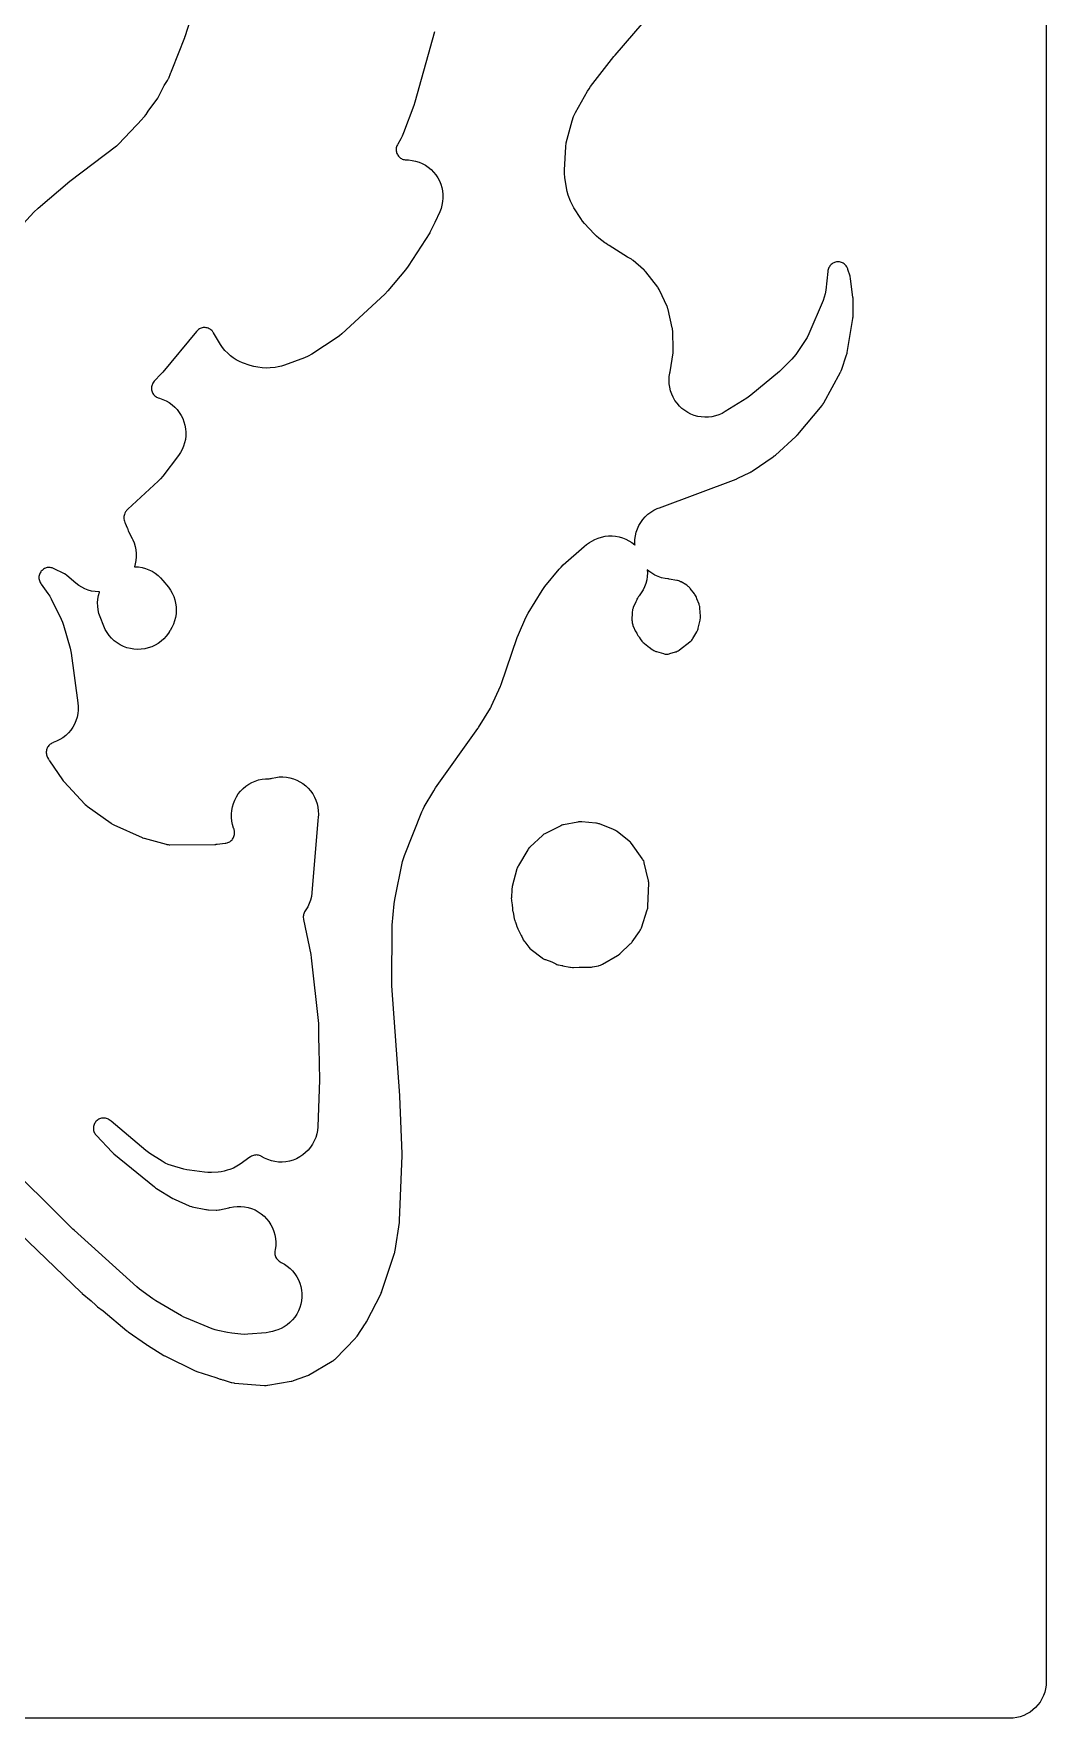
# Model space of a CAD drawing. Header units: millimetres. Extents: x 0 to 300, y 0 to 300.
# Drawn here: x 198.4 to 299.8, y -0.2 to 168.6 of the extents above; entities that cross this region are included whole.
import ezdxf

# ---------------------------------------------------------------- set-up
doc = ezdxf.new("R2010")
doc.units = ezdxf.units.MM
doc.layers.add('CUT', color=7, linetype='CONTINUOUS')

msp = doc.modelspace()

# ---------------------------------------------------------------- linework, layer by layer
at = {"layer": 'CUT'}
for points in [[(299.8453, 296.5), (299.8453, 3.5), (299.8276, 3.1398), (299.7747, 2.783), (299.687, 2.4332), (299.5656, 2.0936), (299.4114, 1.7676), (299.2259, 1.4583), (299.0111, 1.1686), (298.7689, 0.9014), (298.5017, 0.6592), (298.212, 0.4443), (297.9027, 0.2589), (297.5767, 0.1047), (297.2371, -0.0168), (296.8873, -0.1044), (296.5305, -0.1573), (296.1703, -0.175), (3.5, -0.175)], [(187.3213, 57.6654), (203.1588, 42.483), (203.1996, 42.4452), (203.2136, 42.4327), (203.2556, 42.3962), (204.1582, 41.64), (204.6084, 41.2101), (204.6842, 41.142), (204.7105, 41.1198), (204.7904, 41.0565), (205.3648, 40.6291), (207.7264, 38.6505), (207.7792, 38.608), (207.7974, 38.594), (207.8519, 38.5538), (209.681, 37.2594), (209.7248, 37.2295), (209.7397, 37.2196), (209.7843, 37.1911), (211.4258, 36.1798), (211.4948, 36.1396), (211.5184, 36.1266), (211.5892, 36.0897), (214.5176, 34.6532), (214.5656, 34.6307), (214.6723, 34.5879), (214.7226, 34.5709), (216.6551, 33.9582), (217.0809, 33.805), (217.1463, 33.7832), (217.2909, 33.7465), (217.3588, 33.7345), (217.3624, 33.7339), (218.1772, 33.4756), (218.256, 33.4531), (218.4303, 33.4192), (218.5118, 33.4106), (221.5274, 33.1791), (221.5864, 33.1758), (221.6929, 33.1764), (221.799, 33.186), (221.8574, 33.1949), (224.1994, 33.6029), (224.257, 33.6142), (224.38, 33.6462), (224.4357, 33.6645), (225.6591, 34.0935), (225.722, 34.1172), (225.8542, 34.1781), (225.9131, 34.2105), (228.2994, 35.5965), (228.3547, 35.6303), (228.4498, 35.6978), (228.5384, 35.7738), (228.5847, 35.8192), (230.6197, 37.9114), (230.6632, 37.9583), (230.7505, 38.0658), (230.7874, 38.1181), (231.6042, 39.3331), (231.656, 39.4153), (231.6726, 39.4435), (231.7195, 39.5285), (233.1921, 42.3919), (233.2167, 42.4422), (233.2636, 42.5542), (233.2822, 42.6072), (234.5407, 46.4367), (234.5577, 46.4925), (234.5872, 46.6154), (234.5973, 46.6728), (235.0323, 49.4814), (235.0441, 49.5752), (235.0472, 49.607), (235.0537, 49.7014), (235.313, 56.2068), (235.3143, 56.2735), (235.3143, 56.296), (235.3129, 56.3627), (235.0793, 62.1425), (235.078, 62.1689), (235.0775, 62.1779), (235.0758, 62.2043), (234.2795, 73.2065), (234.2699, 73.4913), (234.2991, 78.9989), (234.3126, 79.2943), (234.4956, 81.4217), (234.5593, 81.8563), (235.3509, 85.656), (235.4305, 85.9686), (235.5371, 86.273), (237.2881, 90.6442), (237.3984, 90.8927), (237.5268, 91.1323), (238.4715, 92.7484), (238.6508, 93.0258), (242.8812, 98.9655), (242.914, 99.0134), (242.9249, 99.0298), (242.9561, 99.0788), (244.1501, 101.0308), (244.2011, 101.1204), (244.2174, 101.1511), (244.2628, 101.2437), (245.1577, 103.2218), (245.1883, 103.2939), (245.1981, 103.3185), (245.2252, 103.3919), (246.8429, 108.1046), (246.9558, 108.3933), (247.704, 110.0914), (247.9332, 110.5291), (249.3223, 112.797), (249.6091, 113.2013), (251.0251, 114.9362), (251.2238, 115.1604), (251.4401, 115.3676), (253.528, 117.2107), (253.7883, 117.4203), (254.0667, 117.6053), (254.3132, 117.7535), (254.6254, 117.9213), (254.9524, 118.0582), (255.2911, 118.163), (255.6383, 118.2346), (255.9908, 118.2725), (256.3452, 118.2762), (256.6984, 118.2458), (257.047, 118.1814), (257.3878, 118.0838), (257.7176, 117.9538), (258.0334, 117.7926), (258.3321, 117.6018), (258.6111, 117.383), (258.6318, 117.3633), (258.6185, 117.5673), (258.6308, 117.9295), (258.6786, 118.2887), (258.7616, 118.6414), (258.8789, 118.9842), (259.0294, 119.3139), (259.2117, 119.627), (259.4239, 119.9208), (259.664, 120.1922), (259.9297, 120.4386), (260.2183, 120.6577), (260.5271, 120.8473), (260.8531, 121.0055), (260.9417, 121.0432), (261.0943, 121.1042), (268.7636, 123.9726), (268.8393, 124.003), (268.8647, 124.0139), (268.9389, 124.0481), (270.1288, 124.6319), (270.2317, 124.687), (270.2658, 124.7068), (270.3646, 124.769), (272.4881, 126.2114), (272.5823, 126.2803), (272.6133, 126.3047), (272.7024, 126.3801), (274.7586, 128.247), (274.8386, 128.3246), (274.8647, 128.3517), (274.9392, 128.4345), (277.389, 131.3461), (277.4341, 131.4025), (277.5222, 131.532), (277.5583, 131.5946), (279.2192, 134.662), (279.2468, 134.7155), (279.299, 134.835), (279.3195, 134.8916), (279.8369, 136.4162), (279.8542, 136.4708), (279.8844, 136.5909), (279.8951, 136.6471), (280.4663, 140.0465), (280.475, 140.1056), (280.4857, 140.2344), (280.4869, 140.2941), (280.4849, 141.948), (280.4817, 142.0489), (280.4796, 142.0829), (280.4703, 142.1835), (280.2431, 144.026), (280.2338, 144.0895), (280.2045, 144.2253), (280.1867, 144.287), (279.9721, 144.9734), (279.9498, 145.0391), (279.9012, 145.1541), (279.8536, 145.2416), (279.7978, 145.324), (279.7342, 145.4006), (279.6635, 145.4707), (279.5862, 145.5335), (279.5033, 145.5886), (279.4153, 145.6353), (279.3233, 145.6732), (279.228, 145.702), (279.1303, 145.7213), (279.0312, 145.7311), (278.9317, 145.7312), (278.8326, 145.7216), (278.7349, 145.7024), (278.6395, 145.6738), (278.5474, 145.6361), (278.4594, 145.5895), (278.3763, 145.5347), (278.2989, 145.472), (278.2281, 145.402), (278.1643, 145.3256), (278.1083, 145.2432), (278.0606, 145.1558), (278.0216, 145.0642), (277.9918, 144.9693), (277.966, 144.847), (277.9568, 144.7783), (277.7482, 142.8893), (277.6925, 142.5401), (277.6036, 142.198), (277.4822, 141.866), (276.0678, 138.5082), (275.9009, 138.1635), (275.699, 137.8379), (274.738, 136.4547), (274.5522, 136.2099), (274.3467, 135.9815), (273.3842, 134.9978), (273.1048, 134.7403), (270.2537, 132.3733), (269.8531, 132.0839), (267.6724, 130.7219), (267.3604, 130.5475), (267.0329, 130.4043), (266.6931, 130.2935), (266.344, 130.2163), (265.9892, 130.1734), (265.6318, 130.1651), (265.2753, 130.1916), (264.9231, 130.2526), (264.5785, 130.3475), (264.2447, 130.4755), (263.925, 130.6352), (263.6223, 130.8253), (263.3394, 131.0439), (263.0792, 131.289), (262.844, 131.5581), (262.636, 131.8489), (262.4573, 132.1585), (262.3095, 132.4839), (262.194, 132.8222), (262.112, 133.1701), (262.0641, 133.5244), (262.0509, 133.8816), (262.0724, 134.2384), (262.1285, 134.5914), (262.133, 134.6129), (262.1485, 134.6984), (262.4438, 136.6018), (262.4522, 136.6654), (262.4611, 136.8039), (262.4608, 136.8679), (262.4099, 138.8168), (262.4063, 138.8878), (262.3869, 139.0406), (262.3727, 139.1102), (261.9493, 140.953), (261.9309, 141.0244), (261.8791, 141.1756), (261.8499, 141.2434), (261.0814, 142.9046), (261.0464, 142.9751), (260.9582, 143.121), (260.912, 143.1848), (259.7156, 144.7436), (259.6674, 144.8031), (259.5528, 144.9231), (259.4955, 144.9741), (258.4433, 145.8618), (258.3929, 145.9024), (258.2781, 145.9826), (258.2227, 146.016), (257.8787, 146.2125), (256.0511, 147.3623), (255.9204, 147.4445), (255.7473, 147.5534), (255.6098, 147.6399), (254.9999, 148.113), (254.7653, 148.3112), (254.5481, 148.5282), (253.582, 149.5781), (253.3782, 149.8195), (253.1959, 150.0777), (252.5216, 151.1254), (252.3275, 151.4654), (252.1707, 151.8242), (251.9511, 152.4099), (251.8361, 152.773), (251.7592, 153.1461), (251.6013, 154.1821), (251.5633, 154.5646), (251.5654, 154.9489), (251.6993, 157.2547), (251.7425, 157.6425), (251.8267, 158.0236), (252.3381, 159.8686), (252.4834, 160.291), (252.6788, 160.6926), (253.8871, 162.8344), (254.0295, 163.0663), (254.1887, 163.287), (256.5261, 166.2877), (256.6463, 166.434), (260.4032, 170.7759)], [(195.9458, 148.0169), (198.3994, 150.6986), (198.8266, 151.1154), (202.0019, 153.8003), (206.702, 157.3421), (206.7504, 157.3802), (206.8496, 157.4694), (206.8926, 157.5135), (209.2808, 160.0668), (209.3167, 160.1073), (209.4634, 160.2569), (209.5155, 160.313), (209.6182, 160.4431), (209.6607, 160.5068), (209.8635, 160.83), (210.7209, 161.9835), (210.7543, 162.0304), (210.8204, 162.1362), (210.8479, 162.1868), (211.4692, 163.388), (211.7921, 163.9024), (211.8256, 163.9585), (211.8895, 164.0849), (211.915, 164.1451), (212.0937, 164.5967), (212.1365, 164.6873), (212.1523, 164.724), (212.1952, 164.8345), (212.2489, 164.9888), (213.5182, 168.1961), (213.5376, 168.2476), (213.5439, 168.2652), (213.5616, 168.3173), (214.7766, 172.1024)], [(238.5312, 168.7832), (236.5902, 161.7167), (236.4837, 161.3896), (235.4547, 158.6699), (235.307, 158.3166), (235.1727, 158.0608), (234.8595, 157.5186), (234.8265, 157.4582), (234.7751, 157.3454), (234.7431, 157.252), (234.7202, 157.1559), (234.7067, 157.0581), (234.7027, 156.9594), (234.7082, 156.8608), (234.7232, 156.7631), (234.7476, 156.6674), (234.7811, 156.5745), (234.8235, 156.4853), (234.8742, 156.4005), (234.9329, 156.3211), (234.999, 156.2476), (235.0718, 156.181), (235.1508, 156.1216), (235.2351, 156.0702), (235.324, 156.0271), (235.4166, 155.9928), (235.5122, 155.9676), (235.6097, 155.9518), (235.7391, 155.9434), (235.7662, 155.943), (235.7661, 155.9394), (235.9581, 155.9363), (236.3108, 155.8964), (236.6579, 155.8226), (236.9963, 155.7157), (237.3228, 155.5767), (237.6344, 155.4068), (237.9282, 155.2077), (238.2013, 154.9812), (238.4514, 154.7293), (238.676, 154.4546), (238.873, 154.1594), (239.0407, 153.8466), (239.1774, 153.5191), (239.2818, 153.18), (239.3531, 152.8323), (239.3905, 152.4794), (239.3937, 152.1246), (239.3627, 151.771), (239.2977, 151.4222), (239.1993, 151.0812), (239.0686, 150.7513), (238.578, 149.6694), (238.0851, 148.6722), (238.0719, 148.6501), (235.9175, 145.3137), (235.6438, 144.9431), (233.8734, 142.8362), (233.5599, 142.5068), (229.2681, 138.5232), (229.0318, 138.3217), (228.7792, 138.1409), (226.2431, 136.4826), (225.8879, 136.2776), (225.512, 136.1135), (223.5031, 135.367), (223.2022, 135.2698), (222.8941, 135.1987), (222.5809, 135.1544), (222.0914, 135.1065), (221.687, 135.0893), (221.2832, 135.1167), (220.8345, 135.1721), (220.4439, 135.2419), (220.063, 135.3534), (219.323, 135.6143), (218.9969, 135.7471), (218.6851, 135.9105), (218.3903, 136.103), (218.1154, 136.3228), (217.8255, 136.5782), (217.5534, 136.8442), (217.3102, 137.137), (217.0986, 137.4532), (216.4098, 138.6082), (216.3716, 138.6688), (216.2947, 138.7724), (216.2255, 138.8484), (216.1489, 138.917), (216.0659, 138.9776), (215.9771, 139.0296), (215.8837, 139.0723), (215.7863, 139.1055), (215.6862, 139.1287), (215.5842, 139.1418), (215.4814, 139.1445), (215.3789, 139.1369), (215.2776, 139.119), (215.1787, 139.091), (215.0831, 139.0532), (214.9917, 139.006), (214.9056, 138.9499), (214.8255, 138.8854), (214.7337, 138.7948), (214.6867, 138.7408), (211.3188, 134.6714), (211.1328, 134.4633), (210.5053, 133.8127), (210.4583, 133.7615), (210.3806, 133.6633), (210.3265, 133.5794), (210.281, 133.4905), (210.2443, 133.3977), (210.2168, 133.3017), (210.1988, 133.2035), (210.1905, 133.104), (210.1919, 133.0042), (210.2031, 132.905), (210.2239, 132.8074), (210.2541, 132.7122), (210.2935, 132.6205), (210.3416, 132.533), (210.398, 132.4507), (210.4622, 132.3742), (210.5336, 132.3044), (210.6114, 132.2419), (210.6949, 132.1872), (210.7834, 132.141), (210.876, 132.1036), (210.9967, 132.0681), (211.3317, 131.9517), (211.6539, 131.8036), (211.9604, 131.625), (212.2482, 131.4178), (212.5147, 131.1838), (212.7574, 130.9252), (212.9741, 130.6444), (213.1627, 130.3441), (213.3214, 130.0269), (213.4488, 129.6959), (213.5438, 129.3542), (213.6053, 129.005), (213.6329, 128.6514), (213.6263, 128.2968), (213.5856, 127.9445), (213.511, 127.5977), (213.4034, 127.2598), (213.2638, 126.9338), (213.0933, 126.6228), (212.8937, 126.3296), (211.3221, 124.2458), (211.1069, 123.9862), (210.8689, 123.7474), (207.8246, 120.9616), (207.7797, 120.9186), (207.704, 120.8362), (207.6496, 120.7654), (207.5895, 120.6711), (207.5609, 120.6191), (207.5294, 120.5547), (207.4804, 120.4309), (207.4519, 120.3287), (207.434, 120.2241), (207.4254, 120.0913), (207.4262, 120.0318), (207.4297, 119.976), (207.4474, 119.8495), (207.4714, 119.7506), (207.5137, 119.6301), (207.5422, 119.5651), (207.7646, 119.0897), (207.7758, 119.0363), (207.8118, 118.9124), (207.86, 118.7927), (207.8918, 118.7285), (208.2713, 118.0066), (208.3228, 117.8965), (208.4577, 117.5673), (208.5603, 117.2266), (208.6294, 116.8776), (208.6644, 116.5235), (208.665, 116.1677), (208.6312, 115.8136), (208.5633, 115.4643), (208.4823, 115.1916), (208.5279, 115.1931), (208.8878, 115.1692), (209.2435, 115.1102), (209.5918, 115.0166), (209.9292, 114.8893), (210.2525, 114.7295), (210.5586, 114.5389), (210.8445, 114.3191), (211.1075, 114.0724), (211.3451, 113.8011), (211.8805, 113.1255), (212.0879, 112.836), (212.2663, 112.5279), (212.414, 112.2039), (212.5297, 111.8671), (212.6122, 111.5208), (212.6609, 111.168), (212.6751, 110.8122), (212.6549, 110.4567), (212.6004, 110.1048), (212.512, 109.7599), (212.3907, 109.4251), (212.2376, 109.1037), (212.0541, 108.7985), (212.0115, 108.7349), (211.9975, 108.7116), (211.9949, 108.7132), (211.884, 108.5294), (211.6668, 108.2385), (211.4219, 107.9705), (211.1518, 107.728), (210.8591, 107.5133), (210.5466, 107.3285), (210.2174, 107.1754), (209.8747, 107.0556), (209.5218, 106.9702), (209.1623, 106.92), (208.7995, 106.9055), (208.4371, 106.9269), (208.0786, 106.984), (207.7275, 107.0761), (207.3871, 107.2024), (207.0609, 107.3617), (206.752, 107.5524), (206.4634, 107.7727), (206.198, 108.0203), (205.9582, 108.2929), (205.7466, 108.5879), (205.5651, 108.9023), (205.4155, 109.2331), (205.0457, 110.1713), (204.9302, 110.5129), (204.8486, 110.8642), (204.8019, 111.2217), (204.7904, 111.5822), (204.8143, 111.942), (204.8734, 112.2977), (204.9671, 112.646), (204.9751, 112.6672), (204.9001, 112.6655), (204.5453, 112.6918), (204.1947, 112.7523), (203.8516, 112.8464), (203.5192, 112.9732), (203.2006, 113.1316), (202.8988, 113.3201), (202.6166, 113.5368), (201.7014, 114.3132), (201.634, 114.367), (201.4782, 114.4696), (201.4022, 114.5103), (200.4322, 114.9923), (200.3685, 115.0219), (200.2503, 115.0668), (200.153, 115.0931), (200.0535, 115.1096), (199.9529, 115.1163), (199.8522, 115.1131), (199.7523, 115.0999), (199.6541, 115.077), (199.5587, 115.0445), (199.4669, 115.0027), (199.3797, 114.9522), (199.2979, 114.8932), (199.2223, 114.8265), (199.1537, 114.7527), (199.0926, 114.6725), (199.0398, 114.5867), (198.9957, 114.496), (198.9607, 114.4015), (198.9352, 114.3039), (198.9194, 114.2044), (198.9135, 114.1037), (198.9176, 114.003), (198.9316, 113.9032), (198.9553, 113.8052), (198.9886, 113.7101), (199.031, 113.6186), (199.0954, 113.5098), (199.1355, 113.4521), (199.8178, 112.5209), (199.9997, 112.2479), (200.1565, 111.9598), (201.1414, 109.9405), (201.2708, 109.6424), (201.3734, 109.334), (202.0297, 107.0245), (202.1348, 106.5245), (202.8235, 101.5559), (202.8555, 101.1937), (202.8516, 100.8301), (202.8118, 100.4687), (202.7364, 100.113), (202.6263, 99.7665), (202.4825, 99.4325), (202.3064, 99.1144), (202.0997, 98.8153), (201.8645, 98.538), (201.603, 98.2854), (201.3178, 98.0598), (201.0117, 97.8635), (200.6878, 97.6984), (200.3491, 97.5662), (200.3007, 97.55), (200.2106, 97.5098), (200.1249, 97.4612), (200.0442, 97.4046), (199.9694, 97.3404), (199.901, 97.2693), (199.8399, 97.192), (199.7865, 97.1091), (199.7413, 97.0215), (199.7048, 96.9299), (199.6772, 96.8353), (199.6589, 96.7384), (199.6501, 96.6402), (199.6507, 96.5416), (199.6608, 96.4436), (199.6803, 96.3469), (199.7091, 96.2526), (199.7564, 96.1384), (199.7871, 96.077), (199.8689, 95.9233), (199.916, 95.8405), (199.9327, 95.813), (199.9845, 95.7331), (201.2838, 93.8479), (201.355, 93.7522), (201.3801, 93.7208), (201.458, 93.6305), (203.5111, 91.4133), (203.5614, 91.3617), (203.6783, 91.2586), (203.7358, 91.2152), (206.1532, 89.4842), (206.212, 89.4443), (206.3455, 89.3676), (206.4096, 89.3369), (209.2515, 88.0621), (209.303, 88.0402), (209.4172, 87.9994), (209.4709, 87.9837), (211.6696, 87.3884), (211.7321, 87.373), (211.8463, 87.3529), (211.9619, 87.3432), (212.0262, 87.3422), (216.5364, 87.3733), (216.6323, 87.3768), (216.6646, 87.3789), (216.7602, 87.3878), (217.5758, 87.4882), (217.6436, 87.4982), (217.7641, 87.5249), (217.8576, 87.5554), (217.9477, 87.5947), (218.0337, 87.6425), (218.1147, 87.6984), (218.1899, 87.7617), (218.2587, 87.832), (218.3204, 87.9086), (218.3745, 87.9908), (218.4204, 88.0778), (218.4578, 88.1688), (218.4862, 88.263), (218.5054, 88.3594), (218.5153, 88.4573), (218.5157, 88.5557), (218.5044, 88.6785), (218.4932, 88.7461), (218.4839, 88.7947), (218.4718, 88.8521), (218.4435, 88.9539), (218.4224, 89.0113), (218.3149, 89.3538), (218.2413, 89.705), (218.2023, 90.0618), (218.1983, 90.4207), (218.2293, 90.7782), (218.2951, 91.131), (218.395, 91.4758), (218.528, 91.8091), (218.6929, 92.1279), (218.888, 92.429), (219.1117, 92.7097), (219.3616, 92.9673), (219.6355, 93.1992), (219.9307, 93.4033), (220.2444, 93.5776), (220.5736, 93.7205), (220.9152, 93.8307), (221.2659, 93.9069), (221.6224, 93.9486), (221.973, 93.9552), (222.0766, 93.9622), (222.1751, 93.9787), (222.2879, 94.009), (222.6381, 94.0852), (222.9942, 94.1269), (223.3526, 94.1337), (223.7099, 94.1055), (224.0628, 94.0427), (224.4079, 93.9457), (224.7419, 93.8157), (225.0617, 93.6537), (225.3641, 93.4613), (225.6464, 93.2404), (225.9058, 92.993), (226.1399, 92.7215), (226.3464, 92.4285), (226.5234, 92.1168), (226.6692, 91.7894), (226.7824, 91.4492), (226.8619, 91.0997), (226.907, 90.7441), (226.9172, 90.3858), (226.8924, 90.0282), (226.8696, 89.8353), (226.8665, 89.8068), (226.8665, 89.8066), (226.8655, 89.7968), (226.8628, 89.7677), (226.2594, 82.5192), (226.2107, 82.1553), (226.126, 81.7981), (226.006, 81.4512), (225.852, 81.1179), (225.6655, 80.8017), (225.5389, 80.6095), (225.4936, 80.5231), (225.456, 80.4306), (225.4277, 80.3348), (225.4089, 80.2367), (225.3997, 80.1372), (225.4003, 80.0374), (225.4132, 79.9127), (225.4255, 79.8442), (226.1407, 76.3389), (226.193, 76.0049), (226.9146, 69.4269), (226.9385, 68.0815), (226.9409, 67.945), (226.9577, 66.9967), (227.0144, 63.793), (226.8472, 59.0899), (226.8158, 58.7236), (226.7479, 58.3622), (226.6443, 58.0095), (226.5059, 57.6689), (226.3342, 57.3437), (226.1309, 57.0374), (225.898, 56.753), (225.6378, 56.4932), (225.3529, 56.2607), (225.0463, 56.0579), (224.7209, 55.8867), (224.3801, 55.7488), (224.0272, 55.6457), (223.6657, 55.5784), (223.2993, 55.5476), (222.9317, 55.5535), (222.5665, 55.5961), (222.2074, 55.675), (221.858, 55.7894), (221.5218, 55.9381), (221.2021, 56.1197), (221.1946, 56.1244), (221.1039, 56.1702), (221.009, 56.2067), (220.911, 56.2336), (220.8108, 56.2507), (220.7093, 56.2577), (220.6077, 56.2546), (220.5069, 56.2414), (220.4079, 56.2182), (220.3117, 56.1854), (220.2193, 56.1431), (220.1091, 56.0789), (220.0508, 56.0387), (219.0811, 55.3352), (218.7569, 55.1251), (218.4124, 54.9501), (218.0515, 54.8124), (217.7665, 54.7204), (217.4733, 54.639), (217.1743, 54.5822), (216.8716, 54.5503), (216.2049, 54.5078), (215.853, 54.5023), (215.5021, 54.5305), (214.0024, 54.7236), (213.7207, 54.771), (213.4435, 54.8402), (212.2017, 55.2021), (211.8784, 55.3129), (211.5668, 55.4532), (211.2695, 55.6219), (210.0254, 56.4065), (209.6125, 56.709), (206.136, 59.6494), (206.1056, 59.6754), (206.0655, 59.71), (205.9637, 59.7857), (205.8769, 59.8377), (205.7854, 59.8808), (205.6901, 59.9147), (205.5919, 59.939), (205.4918, 59.9534), (205.3907, 59.9579), (205.2897, 59.9524), (205.1898, 59.937), (205.0918, 59.9117), (204.9969, 59.8769), (204.9058, 59.8328), (204.8196, 59.78), (204.7389, 59.7189), (204.6648, 59.6501), (204.5978, 59.5744), (204.5386, 59.4923), (204.4878, 59.4049), (204.4459, 59.3128), (204.4133, 59.217), (204.3903, 59.1185), (204.3772, 59.0182), (204.374, 58.9171), (204.3809, 58.8162), (204.3977, 58.7165), (204.4243, 58.6189), (204.4604, 58.5244), (204.5057, 58.4339), (204.5597, 58.3484), (204.6377, 58.2483), (204.685, 58.1961), (206.2574, 56.5453), (206.3302, 56.4734), (206.3555, 56.4499), (206.4326, 56.3827), (210.4769, 53.068), (210.5684, 52.9982), (210.6, 52.9757), (210.696, 52.9124), (212.3378, 51.91), (212.4344, 51.8554), (212.4676, 51.8381), (212.5676, 51.79), (213.9795, 51.1687), (214.0485, 51.1404), (214.2023, 51.0912), (214.2749, 51.0741), (215.6273, 50.7929), (215.6898, 50.7813), (215.8266, 50.7654), (215.89, 50.7623), (216.6657, 50.7418), (216.7478, 50.742), (216.9248, 50.7578), (217.0057, 50.7721), (217.9254, 50.9626), (218.0053, 50.9812), (218.0529, 50.9936), (218.413, 51.0679), (218.7788, 51.1059), (219.1465, 51.1072), (219.5125, 51.0716), (219.8731, 50.9997), (220.2248, 50.8921), (220.5639, 50.7499), (220.8871, 50.5746), (221.1912, 50.3678), (221.473, 50.1316), (221.7299, 49.8685), (221.9592, 49.581), (222.1586, 49.272), (222.3261, 48.9447), (222.4601, 48.6022), (222.5592, 48.2481), (222.6224, 47.8858), (222.6491, 47.5191), (222.639, 47.1515), (222.5922, 46.7867), (222.5553, 46.5812), (222.5473, 46.4797), (222.5495, 46.3779), (222.5619, 46.2769), (222.5842, 46.1776), (222.6163, 46.0809), (222.6578, 45.988), (222.7084, 45.8996), (222.7675, 45.8168), (222.8346, 45.7402), (222.909, 45.6706), (222.9899, 45.6089), (223.0766, 45.5554), (223.19, 45.5003), (223.5035, 45.3284), (223.7989, 45.1268), (224.0733, 44.8975), (224.3241, 44.6426), (224.5489, 44.3646), (224.7457, 44.066), (224.9125, 43.7497), (225.0478, 43.4187), (225.1502, 43.0761), (225.2189, 42.7252), (225.2532, 42.3693), (225.2527, 42.0117), (225.2174, 41.6558), (225.1478, 41.3051), (225.0444, 40.9628), (224.9082, 40.6322), (224.7405, 40.3163), (224.5429, 40.0183), (224.3173, 39.7409), (224.0658, 39.4867), (223.7907, 39.2582), (223.4948, 39.0574), (223.1808, 38.8864), (222.8516, 38.7467), (222.6264, 38.6639), (222.316, 38.565), (221.9981, 38.494), (221.6751, 38.4515), (219.832, 38.2914), (219.4792, 38.2778), (219.1268, 38.2981), (218.238, 38.3923), (217.8136, 38.4625), (216.8424, 38.6825), (216.5608, 38.7581), (216.2861, 38.8558), (213.6913, 39.8963), (213.4368, 40.0098), (213.1915, 40.1422), (210.6301, 41.6536), (210.3197, 41.8586), (209.0051, 42.8259), (208.7259, 43.0533), (202.4301, 48.7145), (202.2992, 48.8381), (187.3109, 63.7061)]]:
    msp.add_lwpolyline(points, dxfattribs=at)
for points in [[(258.3937, 110.8961), (258.3712, 110.7908), (258.357, 110.6564), (258.3568, 110.6516), (258.3511, 110.6034), (258.3479, 110.5396), (258.3297, 109.899), (258.3293, 109.8355), (258.3362, 109.7214), (258.3498, 109.6312), (258.3675, 109.5586), (258.3816, 109.4788), (258.4107, 109.3706), (258.4307, 109.3117), (258.5455, 108.9965), (258.5769, 108.9177), (258.6599, 108.7538), (258.7049, 108.6818), (258.8118, 108.5214), (258.8211, 108.5004), (258.8557, 108.4281), (258.9286, 108.3037), (259.015, 108.1882), (259.0575, 108.1405), (259.2164, 107.8803), (259.2513, 107.826), (259.3207, 107.7325), (259.3825, 107.6634), (259.4504, 107.6001), (259.5404, 107.5304), (259.5739, 107.5029), (259.9229, 107.2328), (259.9679, 107.1936), (260.0392, 107.1427), (260.3588, 106.8954), (260.4135, 106.8551), (260.5169, 106.7898), (260.604, 106.7458), (260.718, 106.7013), (260.7829, 106.6812), (261.4835, 106.4821), (261.5485, 106.4652), (261.6673, 106.4433), (261.7632, 106.4348), (261.8595, 106.4354), (261.9553, 106.445), (262.0739, 106.4683), (262.1386, 106.4859), (262.6882, 106.6491), (262.7512, 106.6694), (262.8618, 106.7138), (262.9462, 106.7572), (263.0467, 106.8212), (263.0999, 106.8606), (264.117, 107.6506), (264.1683, 107.6924), (264.2552, 107.7739), (264.3182, 107.8451), (264.3886, 107.9414), (264.4239, 107.9974), (264.8282, 108.6745), (264.8637, 108.7376), (264.9188, 108.8556), (264.9617, 108.9787), (264.9802, 109.0486), (265.1643, 109.8233), (265.1791, 109.8936), (265.1962, 110.0217), (265.2003, 110.1509), (265.1971, 110.2226), (265.1409, 111.0333), (265.1343, 111.1027), (265.1311, 111.1219), (265.123, 111.1949), (265.1051, 111.2841), (265.0726, 111.3936), (265.0506, 111.453), (264.8409, 111.9828), (264.784, 112.1325), (264.7574, 112.1976), (264.701, 112.3109), (264.6336, 112.4181), (264.5919, 112.4748), (264.1695, 113.0194), (264.1275, 113.0711), (264.0455, 113.1585), (263.9738, 113.2219), (263.877, 113.2926), (263.8206, 113.328), (263.2647, 113.6589), (263.2081, 113.6908), (263.1026, 113.7412), (263.0152, 113.7736), (262.9023, 113.804), (262.8386, 113.8166), (262.0635, 113.9513), (261.9843, 113.9631), (261.9134, 113.9719), (261.9135, 113.9727), (261.6558, 114.005), (261.3025, 114.0854), (260.9588, 114.2001), (260.628, 114.3482), (260.3135, 114.5281), (260.0182, 114.7381), (259.87, 114.8672), (259.8814, 114.5636), (259.8604, 114.2097), (259.8054, 113.8595), (259.717, 113.5162), (259.5958, 113.183), (259.4432, 112.8631), (259.2604, 112.5593), (259.0492, 112.2746), (258.9947, 112.2081), (258.9439, 112.1336), (258.9167, 112.0849), (258.8904, 112.0448), (258.8332, 111.9358), (258.8058, 111.8731), (258.7184, 111.6589), (258.4647, 111.0938), (258.4358, 111.0245)], [(246.9146, 78.8434), (247.1942, 78.3071), (247.232, 78.2392), (247.3015, 78.1353), (247.4104, 77.8964), (247.4463, 77.8233), (247.5373, 77.6723), (247.5852, 77.6063), (247.9943, 77.0757), (248.034, 77.0264), (248.1114, 76.9427), (248.1958, 76.8662), (248.2455, 76.8269), (249.3193, 76.015), (249.3764, 75.9741), (249.4843, 75.9081), (249.5981, 75.8531), (249.6635, 75.8274), (250.3102, 75.5903), (250.6288, 75.4269), (250.687, 75.3987), (250.7951, 75.3551), (250.9068, 75.3215), (250.9699, 75.3071), (251.3058, 75.2386), (251.3169, 75.2356), (251.3785, 75.2233), (251.3946, 75.2205), (252.1061, 75.0753), (252.1897, 75.0609), (252.3726, 75.0458), (252.4573, 75.0465), (253.0377, 75.068), (254.0678, 75.0677), (254.1392, 75.0695), (254.2929, 75.0849), (254.3632, 75.0974), (254.9745, 75.2215), (255.049, 75.2387), (255.1801, 75.2803), (255.306, 75.3358), (255.3732, 75.3721), (256.882, 76.241), (256.954, 76.2853), (257.1006, 76.3947), (257.1635, 76.451), (258.166, 77.4038), (258.213, 77.4506), (258.3074, 77.5588), (258.3474, 77.6116), (259.0859, 78.636), (259.127, 78.6963), (259.1926, 78.8103), (259.2461, 78.9304), (259.2707, 78.9992), (259.8622, 80.8041), (259.8815, 80.8683), (259.9082, 80.9861), (259.9236, 81.1058), (259.9275, 81.1728), (260.0064, 83.4878), (260.0071, 83.5519), (260.0007, 83.6672), (259.9838, 83.7815), (259.9702, 83.8442), (259.5659, 85.524), (259.548, 85.5909), (259.5072, 85.7087), (259.4657, 85.799), (259.4029, 85.9067), (259.3637, 85.9638), (258.2935, 87.4459), (258.2546, 87.4973), (258.1784, 87.5849), (258.0946, 87.6652), (258.0451, 87.7066), (256.8441, 88.6654), (256.7867, 88.7089), (256.6776, 88.7792), (256.5621, 88.8381), (256.4956, 88.8658), (255.0748, 89.417), (255.0127, 89.4394), (254.8984, 89.472), (254.7816, 89.4938), (254.7161, 89.5013), (253.2924, 89.6327), (253.2248, 89.6373), (253.1028, 89.6369), (252.9814, 89.6249), (252.9146, 89.6134), (251.4753, 89.3313), (251.4121, 89.3174), (251.3002, 89.2847), (251.1917, 89.242), (251.1333, 89.2142), (249.6695, 88.4773), (249.6104, 88.4458), (249.5083, 88.3816), (249.4126, 88.3082), (249.3625, 88.2638), (248.1345, 87.1229), (248.0871, 87.0767), (248.0078, 86.9879), (247.937, 86.8921), (247.9015, 86.8363), (246.9506, 85.2619), (246.9172, 85.2036), (246.8648, 85.0947), (246.8228, 84.9814), (246.804, 84.917), (246.3359, 83.1606), (246.3186, 83.0883), (246.2936, 82.9291), (246.2878, 82.855), (246.2458, 82.0372), (246.2439, 81.964), (246.2521, 81.8054), (246.2615, 81.7327), (246.3288, 81.3013), (246.3484, 80.9661), (246.3542, 80.8956), (246.3783, 80.7442), (246.3946, 80.6753), (246.4725, 80.3795), (246.5452, 79.9129), (246.5566, 79.8491), (246.585, 79.7359), (246.6236, 79.6258), (246.6491, 79.5662), (246.7373, 79.3728), (246.7955, 79.1515), (246.8179, 79.0753), (246.8799, 78.9148)]]:
    msp.add_lwpolyline(points, close=True, dxfattribs=at)

doc.saveas('drawing.dxf')
